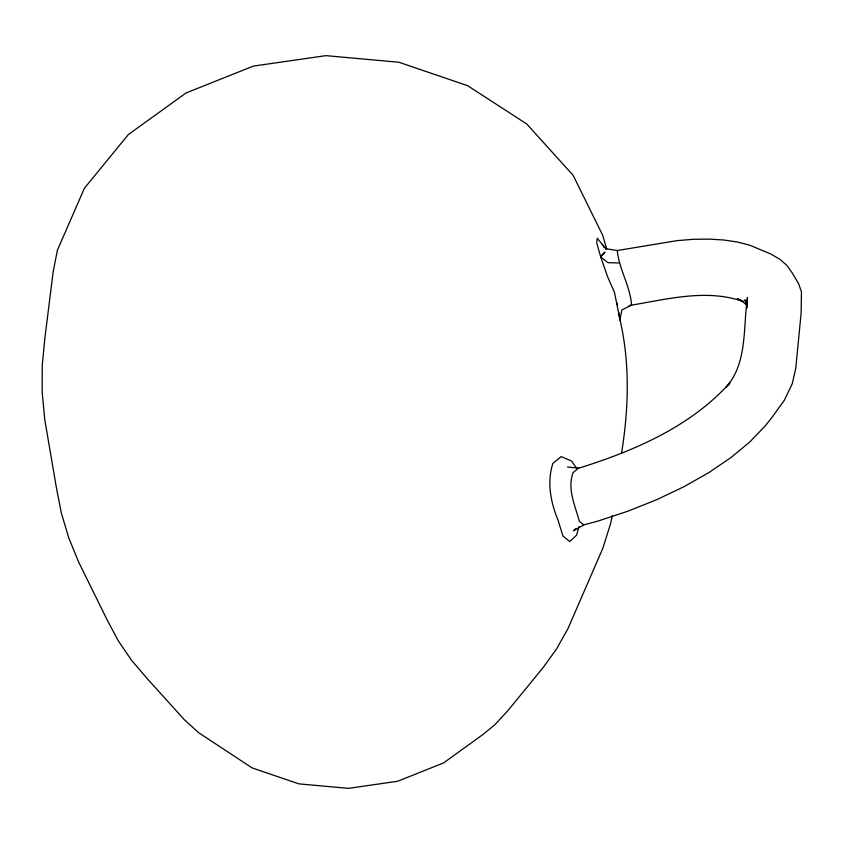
<?xml version="1.0" encoding="UTF-8"?>
<svg xmlns="http://www.w3.org/2000/svg" width="844" height="844" viewBox="0 0 844 844"><rect width="100%" height="100%" fill="white"/><g stroke="black" fill="none" stroke-linecap="round" stroke-linejoin="round"><path stroke-width="1.27" d="M618.694 312.259L619.971 319.834L614.527 292.509L607.606 276.737L600.696 256.882L596.687 242.819L597.278 238.208L606.171 249.244M746.919 307.881L747.457 297.531C742.92 327.672 747.752 362.836 725.956 387.47M621.5 453.492C628.664 409.14 630.183 363.68 619.971 319.633M575.967 528.513L573.456 530.865L583.753 524.894L597.383 521.265L627.904 511.179L657.022 499.553L684.22 486.577L709.044 472.471L731.073 457.48L749.915 441.855L765.265 425.872L772.186 417.136L784.255 400.394L792.199 383.851L795.786 368.163L801.135 312.987L801.452 291.866L798.677 283.837L792.052 272.675L787.019 265.533L779.772 259.213L770.414 253.812L749.461 245.087L737.361 242.017L723.846 240.012L709.15 239.105L693.515 239.306L677.226 240.603L617.28 250.541C618.99 269.057 630.236 286.084 631.597 305.095L621.828 309.97L619.971 319.834L619.718 318.241M612.259 515.726L610.666 523.385L602.859 548.22L567.875 628.854L556.47 649.078L542.85 667.931L507.476 711.112L494.658 724.922L482.673 734.702L443.627 762.892L397.672 781.259L348.414 788.359L298.892 783.865L252.145 767.924L198.678 732.719L184.256 719.615L146.993 678.354L131.527 660.272L118.202 640.701L107.04 619.686L78.629 562.02L68.68 537.649L61.19 512.466L56.189 486.513L44.764 419.552L42.2 392.555L42.232 365.484L44.848 338.391L53.172 271.715L57.413 250.183L84.421 188.212L128.341 134.576L186.06 92.956L253.337 66.106L325.953 55.641L398.948 62.266L467.618 85.677L526.867 124.079L573.15 175.352L602.7 235.307L606.72 249.096M579.163 526.498L576.463 535.286L569.763 541.563L562.927 535.951L557.979 520.094C550.689 502.233 546.743 482.061 552.915 463.314L561.249 456.604L571.567 461.056L576.811 468.483M727.56 385.813L729.86 382.902C690.888 426.199 635.574 450.263 581.031 467.471L578.625 468.114L567.484 467.048M600.601 256.428L604.969 252.103L600.791 256.745L601.202 257.694L600.696 256.882L607.986 262.653L619.58 262.98M578.625 468.114L573.076 472.587C567.094 488.95 575.07 505.524 579.364 521.265L583.753 524.894M629.107 305.528C666.232 299.525 706.111 288.395 743.089 301.487M605.412 248.653L617.28 250.541M743.121 301.245L737.297 298.66L743.427 302.205L747.235 305.517M746.834 303.207L744.851 299.863L746.55 304.779L746.697 308.197M602.352 244.285L603.998 247.334M616.964 302.996L617.449 304.821"/></g></svg>
